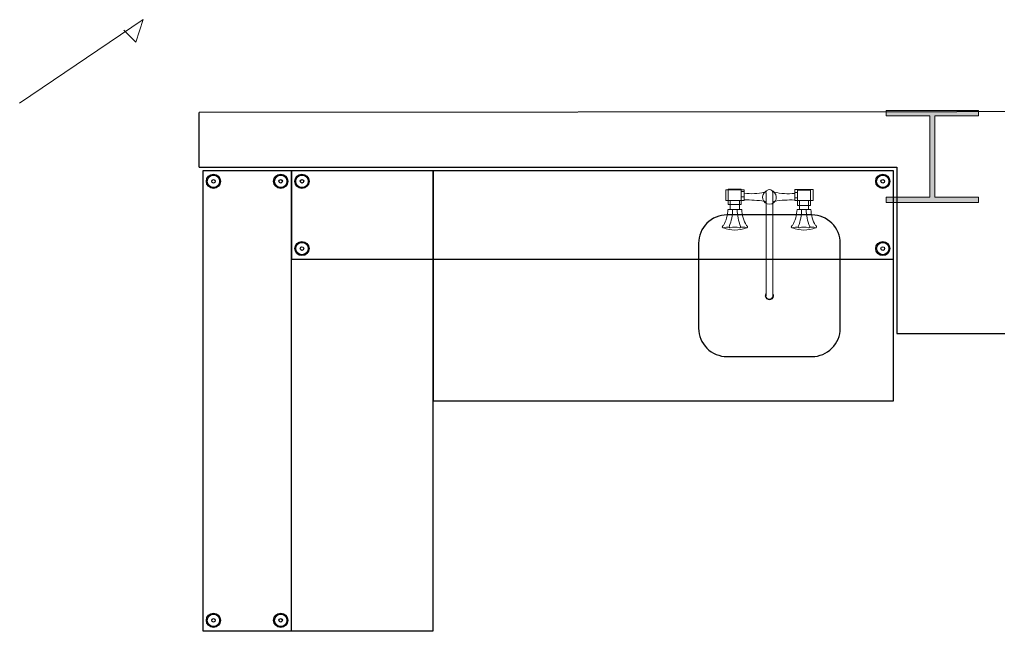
# Model space of a CAD drawing. Header units: millimetres. Extents: x 7687 to 15428, y -715 to 4028.
# Drawn here: x 13171.5 to 13447.9, y 391.9 to 567.8 of the extents above; entities that cross this region are included whole.
import ezdxf

# ---------------------------------------------------------------- set-up
doc = ezdxf.new("R2010")
doc.units = ezdxf.units.MM
doc.layers.add('FAGOR MUTFAK', color=171, linetype='Continuous')
for name, color, linetype, lineweight in [('gorunus01', 252, 'Continuous', 9), ('mermer', 13, 'Continuous', 25), ('yazı', 7, 'Continuous', 20)]:
    doc.layers.add(name, color=color, linetype=linetype, lineweight=lineweight)
doc.layers.add('ss_door tag', color=7, linetype='Continuous', lineweight=13, true_color=0xd52e31)

# ---------------------------------------------------------------- blocks, each defined once
blk = doc.blocks.new('kolon')
at = {"layer": 'mermer', "true_color": 0x2776bb}
h = blk.add_hatch(color=152, dxfattribs=at)
h.dxf.hatch_style = 1
h.paths.add_polyline_path([(44995.31, -4768.12), (44969.31, -4768.12), (44969.31, -4769.62), (44981.61, -4769.62), (44981.61, -4792.62), (44969.31, -4792.62), (44969.31, -4794.12), (44995.31, -4794.12), (44995.31, -4792.62), (44983.01, -4792.62), (44983.01, -4769.62), (44995.31, -4769.62)])
at = {"layer": 'ss_door tag'}
for p, q in [((44995.31, -4768.12), (44969.31, -4768.12)), ((44969.31, -4769.62), (44969.31, -4768.12)), ((44981.61, -4769.62), (44969.31, -4769.62)), ((44981.61, -4769.62), (44981.61, -4792.62)), ((44995.31, -4769.62), (44983.01, -4769.62)), ((44983.01, -4769.62), (44983.01, -4792.62)), ((44995.31, -4769.62), (44995.31, -4768.12)), ((44969.31, -4792.62), (44981.61, -4792.62)), ((44969.31, -4792.62), (44969.31, -4794.12)), ((44983.01, -4792.62), (44995.31, -4792.62)), ((44995.31, -4792.62), (44995.31, -4794.12)), ((44969.31, -4794.12), (44995.31, -4794.12))]:
    blk.add_line(p, q, dxfattribs=at)

msp = doc.modelspace()

# ---------------------------------------------------------------- linework, layer by layer
at = {"color": 240, "true_color": 0xed1f24}
for p, q in [((13222.23, 526.16), (13222.23, 541.56)), ((13222.23, 526.16), (13419.23, 526.16)), ((13419.23, 526.16), (13419.23, 479.16)), ((13419.23, 479.16), (13470.23, 479.16))]:
    msp.add_line(p, q, dxfattribs=at)
at = {"layer": 'FAGOR MUTFAK'}
for points in [[(13223.23, 395.16), (13288.23, 395.16), (13288.23, 525.16), (13223.23, 525.16)], [(13248.23, 525.16), (13223.23, 525.16), (13223.23, 395.16), (13248.23, 395.16)], [(13248.23, 500.16), (13418.23, 500.16), (13418.23, 525.16), (13248.23, 525.16)], [(13288.23, 460.16), (13418.23, 460.16), (13418.23, 525.16), (13288.23, 525.16)]]:
    msp.add_lwpolyline(points, close=True, dxfattribs=at)
msp.add_lwpolyline([(13371.23, 472.66), (13395.23, 472.66, 0.414214), (13403.23, 480.66), (13403.23, 504.66, 0.414214), (13395.23, 512.66), (13371.23, 512.66, 0.414214), (13363.23, 504.66), (13363.23, 480.66, 0.414214)], format="xyb", close=True, dxfattribs=at)
for centre, radius in [((13226.23, 522.16), 2), ((13226.23, 522.16), 1.75), ((13226.23, 522.16), 0.5), ((13245.23, 522.16), 2), ((13245.23, 522.16), 1.75), ((13245.23, 522.16), 0.5), ((13251.23, 522.16), 2), ((13251.23, 522.16), 1.75), ((13251.23, 522.16), 0.5), ((13415.23, 522.16), 2), ((13415.23, 522.16), 1.75), ((13415.23, 522.16), 0.5), ((13251.23, 503.16), 2), ((13251.23, 503.16), 1.75), ((13251.23, 503.16), 0.5), ((13415.23, 503.16), 2), ((13415.23, 503.16), 1.75), ((13415.23, 503.16), 0.5), ((13226.23, 398.16), 2), ((13226.23, 398.16), 1.75), ((13226.23, 398.16), 0.5), ((13245.23, 398.16), 2), ((13245.23, 398.16), 1.75), ((13245.23, 398.16), 0.5)]:
    msp.add_circle(centre, radius, dxfattribs=at)
at = {"layer": 'gorunus01'}
for p, q in [((13370.88, 516.71), (13370.88, 519.79)), ((13376.08, 516.71), (13376.08, 519.79)), ((13390.38, 516.71), (13390.38, 519.81)), ((13395.58, 516.71), (13395.58, 519.81)), ((13382.26, 518.83), (13382.26, 489.84)), ((13384.21, 489.84), (13384.21, 518.83)), ((13394.87, 517.09), (13394.87, 519.65)), ((13376.08, 516.71), (13370.88, 516.71)), ((13375.43, 514.22), (13371.53, 514.22)), ((13372.18, 516.71), (13372.18, 514.22)), ((13374.78, 514.22), (13374.78, 516.71)), ((13395.58, 516.71), (13390.38, 516.71)), ((13394.93, 514.22), (13391.03, 514.22)), ((13391.68, 516.71), (13391.68, 514.22)), ((13394.28, 514.22), (13394.28, 516.71))]:
    msp.add_line(p, q, dxfattribs=at)
for points in [[(13370.88, 519.79), (13376.08, 519.79)], [(13390.38, 519.81), (13395.58, 519.81)], [(13376.08, 519.26), (13375.26, 519.26)], [(13376.08, 517.77), (13375.26, 517.77)], [(13391.19, 518.95), (13390.38, 518.95)], [(13391.19, 517.45), (13390.38, 517.45)]]:
    msp.add_lwpolyline(points, dxfattribs=at)
for points in [[(13371.59, 519.97), (13371.59, 515.61), (13375.26, 515.61), (13375.26, 519.97)], [(13391.19, 519.65), (13391.19, 515.3), (13394.87, 515.3), (13394.87, 519.65)]]:
    msp.add_lwpolyline(points, close=True, dxfattribs=at)
for centre, radius, start, end in [((13383.23, 518.83), 0.975, 0, 180), ((13378.03, 537.31), 18.65, 264.0039, 281.7771), ((13376.59, 481.68), 35.22, 81.4404, 90.8365), ((13383.23, 517.66), 1.95, 120, 60), ((13383.23, 517.78), 1.89, 110.4971, 137.7833), ((13383.23, 517.78), 1.89, 45.3389, 69.7888), ((13388.7, 536.93), 18.28, 256.9207, 275.2576), ((13389.12, 491.11), 25.78, 87.2001, 100.0091), ((13361.57, 514.6), 9.96, 330.3142, 357.7951), ((13360.4, 514.22), 12.43, 337.2328, 0), ((13386.56, 514.22), 12.43, 180, 202.7672), ((13385.38, 514.6), 9.96, 182.2049, 209.6858), ((13383.23, 517.78), 1.89, 222.2167, 238.8995), ((13383.23, 517.78), 1.89, 300.9146, 317.7833), ((13381.07, 514.6), 9.96, 330.3142, 357.7951), ((13379.9, 514.22), 12.43, 337.2328, 0), ((13406.06, 514.22), 12.43, 180, 202.7672), ((13404.88, 514.6), 9.96, 182.2049, 209.6858), ((13370.23, 509.34), 0.325, 89.9995, 270.0005), ((13371.2, 506.78), 2.44, 71.8659, 113.5743), ((13373.48, 516.81), 8.44, 247.3536, 292.6464), ((13372.18, 509.34), 0.325, 146.4257, 270.0005), ((13373.48, 505.2), 4.04, 71.2127, 108.7873), ((13374.78, 509.34), 0.325, 269.9995, 33.5743), ((13375.75, 506.78), 2.44, 66.481, 113.519), ((13376.73, 509.34), 0.325, 270, 90), ((13376.73, 509.34), 0.325, 89.9995, 90), ((13376.73, 509.34), 0.325, 269.9995, 90.0005), ((13376.73, 509.34), 0.325, 269.9995, 270), ((13389.73, 509.34), 0.325, 89.9995, 270.0005), ((13390.7, 506.78), 2.44, 71.8659, 113.5743), ((13392.98, 516.81), 8.44, 247.3536, 292.6464), ((13391.68, 509.34), 0.325, 146.4257, 270.0005), ((13392.98, 505.2), 4.04, 71.2127, 108.7873), ((13394.28, 509.34), 0.325, 269.9995, 33.5743), ((13395.25, 506.78), 2.44, 66.481, 113.519), ((13396.23, 509.34), 0.325, 269.9995, 90.0005), ((13396.23, 509.34), 0.325, 89.9995, 90), ((13396.23, 509.34), 0.325, 270, 90), ((13396.23, 509.34), 0.325, 269.9995, 270), ((13383.23, 489.84), 1.17, 146.4427, 33.5573), ((13383.23, 489.84), 0.975, 180, 0)]:
    msp.add_arc(centre, radius, start, end, dxfattribs=at)
at = {"layer": 'mermer'}
msp.add_lwpolyline([(13811.37, -64.35), (13811.37, -224.06), (13650.1, -224.65), (13650.1, -91.84), (13650.1, 542), (13222.23, 541.56)], dxfattribs=at)
at = {"layer": 'yazı', "color": 2, "true_color": 0xf1eb1f}
for p, q in [((13171.48, 544.19), (13206.42, 567.84)), ((13206.42, 567.84), (13204.3, 561.48)), ((13204.3, 561.48), (13200.89, 564.89))]:
    msp.add_line(p, q, dxfattribs=at)

# ---------------------------------------------------------------- block references
at = {"layer": 'mermer'}
msp.add_blockref('kolon', (-31553.08, 5310.28), dxfattribs=at)

doc.saveas('drawing.dxf')
